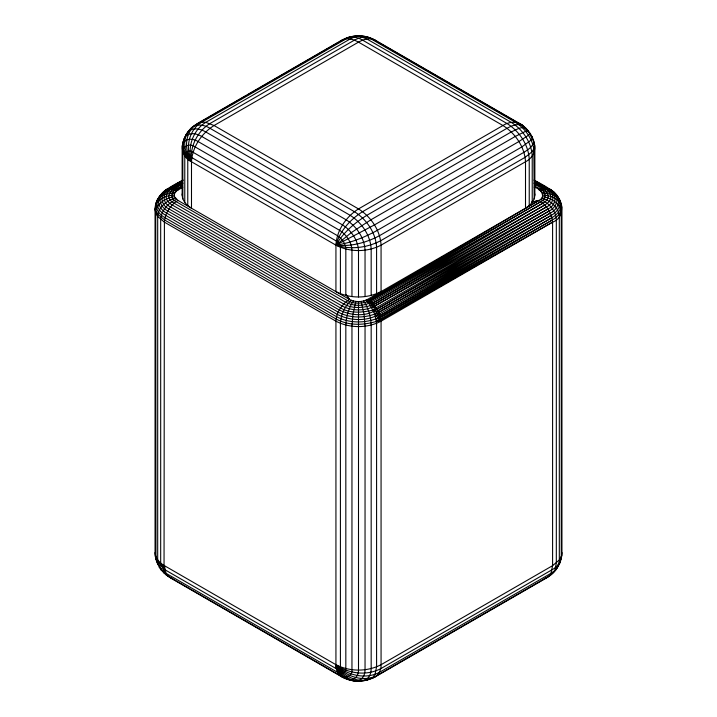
<?xml version="1.0" encoding="UTF-8"?>
<svg xmlns="http://www.w3.org/2000/svg" width="717" height="717" viewBox="0 0 717 717"><rect width="100%" height="100%" fill="white"/><g stroke="black" fill="none" stroke-linecap="round" stroke-linejoin="round"><path stroke-width="1.08" d="M343.147 40.152L339.607 41.729C350.586 33.896 366.405 34.022 377.393 41.729C368.583 35.429 355.91 33.681 346.15 38.781L201.71 122.177C190.202 125.152 182.351 137.064 182.145 148.733L182.145 195.149C182.369 200.948 186.761 205.394 191.493 208.181L191.493 161.764C192.281 146.94 201.674 133.299 214.06 125.52L358.5 42.133C363.286 39.462 369.121 37.607 374.462 39.713L518.902 123.109C528.286 128.128 534.81 137.942 534.855 148.733L534.855 195.149C534.631 200.948 530.239 205.394 525.507 208.181L525.507 161.764C524.719 146.94 515.326 133.299 502.94 125.52L358.5 42.133C353.714 39.462 347.879 37.607 342.538 39.713L198.098 123.109L194.119 126.595M534.183 198.923L533.869 148.786L534.595 145.587L533.977 142.522C536.504 150.194 532.758 158.242 525.507 161.764L381.068 245.151C367.247 252.357 349.753 252.357 335.932 245.151L191.493 161.764C185.183 148.401 188.517 130.064 201.71 122.177L205.752 122.356L214.06 125.52L358.5 208.916C370.886 216.686 380.279 230.327 381.068 245.151L381.068 291.577C367.247 298.774 349.753 298.774 335.932 291.577L335.932 245.151C336.721 230.327 346.114 216.686 358.5 208.916L502.94 125.52C509.464 121.245 518.346 120.841 524.082 126.631L525.436 129.087M347.01 678.632C355.551 683.005 366.091 681.347 374.462 677.287L545.978 578.26C555.263 573.152 561.85 563.374 561.94 552.637L561.94 209.122C561.886 193.635 545.538 186.295 534.057 180.11M561.94 552.637C561.734 559.601 558.731 566.376 552.215 569.665L380.691 668.701C366.656 676.032 348.623 673.819 335.932 664.695L164.408 565.659C158.699 563.885 154.46 558.776 155.06 552.637L155.06 209.122C155.23 193.724 171.291 186.241 182.889 180.146M534.21 187.191C540.215 188.284 546.766 196.682 539.05 200.41L367.525 299.437C361.995 302.323 355.005 302.323 349.475 299.437L177.95 200.41C170.512 205.053 164.856 213.254 164.408 222.153L164.041 569.164L164.48 572.274L165.842 574.729L168.119 576.307L163.718 572.13M182.79 187.191L176.454 191.018L174.482 193.689C168.414 192.981 161.388 194.379 157.57 199.559L155.06 209.122L155.741 212.895L155.947 558.839M177.95 200.41L174.482 196.709L174.482 193.689M182.145 195.149L182.476 193.267M560.64 558.982L559.941 562.791L558.184 565.265M184.619 138.668C179.895 146.716 182.575 157.785 191.493 161.764C189.602 146.922 197.3 131.39 209.956 123.539L354.395 40.143C359.316 37.571 365.804 35.348 370.85 38.781L515.29 122.177C524.736 128.011 531.709 137.879 533.869 148.786L531.88 151.923L525.131 157.319L380.691 240.715C367.149 247.786 350.568 249.937 335.932 245.151C339.759 230.991 350.407 219.366 362.605 211.667L507.044 128.28C511.49 125.887 516.688 123.512 521.806 125.054C527.3 129.427 531.503 135.379 533.735 142.047C532.579 146.949 527.882 149.772 523.921 152.3L379.481 235.696C366.253 242.687 350.945 246.827 335.932 245.151C343.156 232.595 354.628 222.915 366.808 215.342L511.248 131.946L518.974 128.325L522.245 127.554L524.772 127.653L526.377 128.639L526.986 130.44M185.12 137.691L186.241 134.321L188.087 132.197M355.883 301.436L352.943 314.261L351.957 326.19L351.957 669.696C352.746 676.597 344.393 679.151 339.607 675.271L168.083 576.244L165.994 573.295L164.408 565.659C159.676 562.881 155.284 558.426 155.06 552.637M561.106 557.172L561.671 555.469M155.329 555.774L156.602 561.581L158.269 563.437L164.408 565.659L162.938 570.929L163.539 572.722L171.022 578.26L342.538 677.287C353.571 683.265 367.122 681.903 377.393 675.271L548.917 576.244L551.006 573.295L552.592 565.659L552.592 222.153C552.144 213.254 546.488 205.053 539.05 200.41L531.476 202.239M555.89 569.791L557.727 566.17M161.388 194.845C164.301 188.876 172.286 185.739 177.95 189.987L169.804 189.673L164.623 191.036M160.635 194.818C155.401 201.208 160.088 209.964 166.676 213.119L338.2 312.146C350.667 318.715 366.288 318.456 378.863 312.289L551.265 215.378C556.768 212.366 561.734 206.12 559.43 199.559C555.612 194.379 548.586 192.981 542.518 193.689M157.57 199.559C153.169 206.335 158.726 214.482 165.018 217.681L336.533 316.717C350.048 323.896 366.799 323.331 380.548 317.048L552.44 219.967C557.136 217.206 561.501 212.779 561.725 207.025L559.43 199.559M165.358 191.52L168.378 188.535C159.568 192.756 160.025 205.304 169.06 208.961L340.584 307.987C351.877 314.458 365.24 312.2 377.106 309.045L549.204 210.986C555.433 208.002 559.86 199.72 554.913 193.689L549.15 191.717L541.738 192.273M353.427 300.988C348.641 308.032 346.141 316.582 345.827 325.061L345.827 668.576C346.356 673.209 340.727 674.93 337.519 672.322L165.994 573.295C161.433 570.427 157.973 565.408 157.686 559.95L157.686 216.444C158.215 207.141 166.801 200.357 175.262 198.125M530.562 133.882L518.902 141.536L374.462 224.923L335.932 245.151L351.276 232.64L370.85 219.823L515.29 136.436L525.624 131.31L528.59 131.094M189.315 130.79C193.214 122.921 203.691 124.238 209.956 128.28L354.395 211.667C366.566 219.321 375.807 232.729 376.586 247.302L376.586 293.728M182.252 184.914C175.065 186.277 166.604 197.041 176.086 201.62L347.611 300.647C354.53 304.546 362.766 303.345 369.99 301.095L542.894 203.207C555.496 196.368 542.321 185.703 534.057 183.337M194.262 125.905C184.368 135.038 184.565 150.929 191.493 161.764C186.563 157.91 182.53 152.354 182.405 145.901L184.144 138.569L188.186 131.578C193.124 127.034 200.536 128.917 205.752 131.946L350.192 215.342C361.709 222.566 370.447 235.248 371.173 249.032L371.173 295.458M157.292 562.164L156.181 559.323L157.749 564.521L159.04 565.408L164.408 565.659L161.45 569.271L161.325 570.266L165.143 573.717M167.437 189.064C159.102 193.814 154.03 203.503 155.741 212.895L157.686 216.444L164.408 222.153L335.932 321.18C349.753 328.386 367.247 328.386 381.068 321.18L552.592 222.153C572.058 215.172 556.249 180.388 539.05 189.987L547.196 189.673L552.377 191.036M182.028 180.926L166.102 190.328L170.538 187.979C161.952 191.412 161.961 203.52 170.547 206.944L342.072 305.971C352.137 311.223 364.863 311.196 374.937 305.989L547.94 208.961C556.975 205.304 557.432 192.756 548.622 188.535L553.676 192.013L555.612 194.845M182.378 181.76C172.985 184.986 157.686 196.808 172.241 204.999L343.766 304.035C353.015 309.17 364.128 307.889 373.745 304.582L546.453 206.944C555.039 203.52 555.048 191.412 546.462 187.979L550.898 190.328L534.99 180.899M346.392 294.777L349.475 299.437C342.036 304.08 336.381 312.289 335.932 321.18L335.932 664.695C344.59 675.324 359.54 681.365 372.965 677.242L375.027 674.347L376.586 666.846L376.586 323.331L374.767 314.091L370.313 305.433L372.508 303.291L542.894 203.207L371.254 302.126C363.528 306.509 353.454 306.249 345.63 302.233L174.106 203.207C161.504 196.368 174.679 185.712 182.943 183.337M351.267 300.298C344.877 306.15 340.808 314.664 340.414 323.331L340.414 666.846L339.741 668.773L338.558 669.311L336.309 668.701L164.785 569.665L161.352 565.776L160.68 563.078L160.68 219.563C161.173 210.448 168.352 202.821 176.454 199.371M175.262 192.273L167.85 191.717L162.087 193.689C157.14 199.72 161.567 208.002 167.796 210.986L339.32 310.013C350.712 315.579 366.745 317.317 377.106 309.045L547.94 208.961L372.858 309.69M182.96 180.119L166.613 189.745L162.221 193.285L165.923 190.57M367.525 299.437L369.99 301.095L540.914 201.62C550.405 197.023 541.909 186.268 534.73 184.878M370.85 678.219C377.572 677.726 381.345 670.888 381.068 664.695L381.068 321.18L379.553 313.912L376.067 307.476L371.666 307.539L373.745 304.582L544.759 204.999C559.305 196.816 544.033 184.977 534.613 181.795M378.863 312.289L550.324 213.119C556.912 209.964 561.599 201.208 556.365 194.818M380.548 317.048L551.982 217.681C556.589 214.975 560.864 210.646 561.079 205.008C557.916 198.179 549.903 195.23 542.787 195.194M344.035 39.758C349.251 34.954 357.093 36.943 362.605 40.143L507.044 123.539C519.225 131.184 528.465 144.601 529.236 159.174L529.236 205.591M163.324 192.013L166.613 189.745M174.213 195.194C167.733 195.248 160.751 197.596 156.933 203.117C157.148 208.566 161.28 212.761 165.735 215.378L337.259 314.404C350.138 320.929 367.104 321.763 379.553 313.912L551.265 215.378L380.118 315.507L376.102 318.805L380.844 318.518L552.44 219.967L381.014 319.899C366.647 325.142 349.923 326.602 336.085 319.002L164.56 219.967L157.883 214.293L155.947 210.78C157.964 202.517 166.541 197.722 174.482 196.709M380.844 318.518L376.461 321.135L381.068 321.18M176.454 191.018L174.285 190.292L182.521 185.972M549.204 210.986L378.038 310.658L373.871 311.841M171.73 187.2L168.827 188.885L182.172 181.267M173.666 186.079L175.602 184.959M177.538 183.839L180.442 182.154M195.167 125.125L245.581 96.024M247.517 94.904L338.639 42.294M369.99 301.095L374.937 305.989L546.453 206.944M182.36 181.831L167.832 189.862M540.914 201.62L368.744 300.199L367.229 301.687L365.733 300.298L368.744 300.199L539.05 200.41L531.44 202.302M544.759 204.999L372.508 303.291L368.816 303.461L367.229 301.687L371.254 302.126M381.014 319.899L552.592 222.153M176.732 189.342L182.557 186.026M551.982 217.681L380.118 315.507L375.52 316.43M174.222 188.374L182.019 183.955M550.324 213.119L378.038 310.658L374.767 314.091L379.553 313.912M169.804 189.673L182.665 182.539L172.967 188.087L171.972 189.817L175.486 188.795M369.99 678.605L366.539 680.146L364.55 680.057M164.408 565.659L159.353 567.479L157.659 563.114M540.546 191.018L542.715 190.292L534.452 185.981M544.176 578.727C551.57 575.545 559.269 568.644 559.314 559.95L559.314 216.444C558.785 207.141 550.199 200.357 541.738 198.125M335.932 245.151C350.55 243.063 364.478 237.345 377.393 230.327L521.833 146.94L531.1 140.102L532.256 138.247L532.166 136.839L530.876 135.952M351.966 36.719L354.18 36.737M365.724 37.347L368.583 37.472L370.286 38.485M542.518 196.709C551.023 197.731 560.739 203.511 561.259 212.895L561.259 556.41L559.314 559.95L552.592 565.659L381.068 664.695C367.247 671.892 349.753 671.892 335.932 664.695C336.766 675.548 346.894 680.487 356.483 681.016L359.504 680.236L365.034 680.281C369.416 678.174 371.182 673.173 371.173 668.576L371.173 325.061C370.859 316.582 368.359 308.032 363.573 300.988M172.824 578.727L168.083 576.244M346.15 678.219C339.428 677.726 335.655 670.888 335.932 664.695C347.189 675.369 365.365 679.77 379.481 672.322L551.006 573.295L554.761 570.58L556.32 563.078L556.32 219.563C555.827 210.448 548.648 202.821 540.546 199.371M162.284 570.544L161.325 570.266L159.353 567.479M541.514 188.795L545.028 189.817L544.033 188.087L534.344 182.494M545.27 187.953L549.168 189.862M544.033 188.087L547.196 189.673M378.361 42.294L469.483 94.904M471.419 96.024L521.833 125.125L522.881 126.595M534.882 180.792L553.676 192.013M534.828 181.267L548.173 188.894M348.417 679.528C342.278 676.714 337.976 671.022 335.932 664.695C341.14 672.904 349.779 678.972 359.504 680.236C363.456 678.345 365.052 673.837 365.043 669.696L365.043 326.19L364.057 314.261L361.117 301.436M550.387 189.745L554.779 193.285L549.563 189.064M532.229 202.472L532.229 156.046C531.494 142.271 522.765 129.589 511.248 122.356L366.808 38.96L359.083 36.02L354.44 37.033L350.192 38.96L205.752 122.356C192.801 130.27 187.209 147.442 191.493 161.764C186.626 156.88 183.122 150.364 183.265 143.337C186.061 137.682 193.599 138.623 198.098 141.536L342.538 224.923C351.294 230.426 357.944 240.07 358.5 250.547L358.5 296.972M374.937 305.989L376.067 307.476M368.816 303.461L370.313 305.433M346.212 294.947L349.475 299.437M191.493 161.764C185.846 154.657 182.916 144.933 185.9 136.105C190.346 132.018 197.014 133.703 201.71 136.436L346.15 219.823C356.519 226.339 364.379 237.748 365.043 250.161L365.043 296.578M551.077 190.57L551.642 191.52M335.932 664.695C339.087 671.3 344.456 676.848 351.276 679.653C356.026 679.304 358.697 674.473 358.5 670.09L358.5 301.597M533.314 139.779L533.735 142.047M534.524 193.267L534.855 195.149M561.259 205.349L561.259 207.589M351.957 296.578L351.957 250.161C351.527 242.05 346.383 234.584 339.607 230.327L195.167 146.94C190.39 143.059 182.037 145.614 182.817 152.506L182.817 198.923M345.827 295.458L345.827 249.032C345.531 243.574 342.072 238.555 337.519 235.696L193.079 152.3C189.862 149.692 184.242 151.412 184.771 156.046L184.771 202.472M340.414 293.728L340.414 247.302L339.741 244.605L337.824 241.88L190.355 156.745L188.428 157.247L187.764 159.174L187.764 205.591M155.741 205.349L155.741 207.589"/></g></svg>
